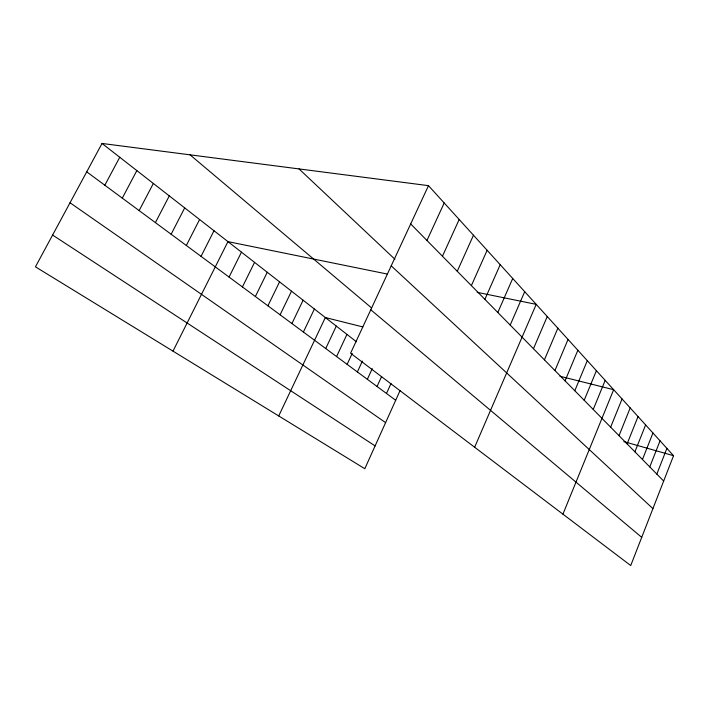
<?xml version="1.0" encoding="UTF-8"?>
<svg xmlns="http://www.w3.org/2000/svg" width="709" height="709" viewBox="0 0 709 709"><rect width="100%" height="100%" fill="white"/><g stroke="black" fill="none" stroke-linecap="round" stroke-linejoin="round"><path stroke-width="1.06" d="M428.484 185.652L673.55 455.692L630.726 565.543L350.583 353.224L428.484 185.652L102.034 143.457L35.45 266.832L364.807 468.72L400.124 390.446M656.826 474.091L666.903 448.363M649.763 466.912L660.044 440.803M642.46 459.494L652.954 432.995M634.909 451.819L645.624 424.913M627.102 443.887L638.038 416.564M619.019 435.672L630.195 407.914M610.644 427.164L622.068 398.963M562.928 514.167L613.648 389.684L559.977 376.257M593.238 409.465L605.176 380.352M584.189 400.275L596.402 370.683M574.804 390.73L587.3 360.651M565.064 380.83L577.853 350.237M554.943 370.541L568.042 339.434M544.415 359.853L557.85 328.196M533.469 348.722L547.242 316.515M474.64 447.246L536.208 304.347L477.175 292.338M510.196 325.068L524.704 291.683M497.815 312.483L512.713 278.469M484.885 299.349L500.208 264.687M471.379 285.612L487.136 250.286M457.252 271.255L473.479 235.228M386.494 393.468L391.005 383.534M377.055 386.485L381.637 376.435M442.46 256.224L459.175 219.48M426.951 240.466L444.197 202.969M367.351 379.306L372.252 368.627M357.38 371.941L362.37 361.12M347.126 364.355L352.213 353.41M336.58 356.565L346.94 334.391M325.732 348.544L336.296 326.087M278.726 415.953L325.334 317.543L362.884 326.938M303.408 332.042L314.388 309.009M291.922 323.552L303.115 300.226M280.099 314.805L291.514 291.177M267.922 305.801L279.568 281.863M255.364 296.522L267.258 272.265M242.416 286.95L254.558 262.365M229.06 277.077L241.468 252.156M172.996 351.141L227.952 241.627L386.972 273.984M201.046 256.357L214.003 230.744M186.334 245.482L199.592 219.515M171.135 234.245L184.695 207.897M155.413 222.617L169.291 195.888M139.141 210.591L153.348 183.463M122.285 198.13L136.846 170.603M104.826 185.217L119.75 157.274M623.849 441.618L673.55 455.692M52.599 235.06L375.096 445.917M70.023 202.756L385.599 422.644M86.72 171.835L395.693 400.266M102.034 143.457L356.432 341.791M370.78 309.78L641.716 537.342M190.065 154.837L371.676 308.016M391.208 265.831L652.918 508.619M299.038 168.919L394.895 259.228M410.688 223.938L663.668 481.048"/></g></svg>
